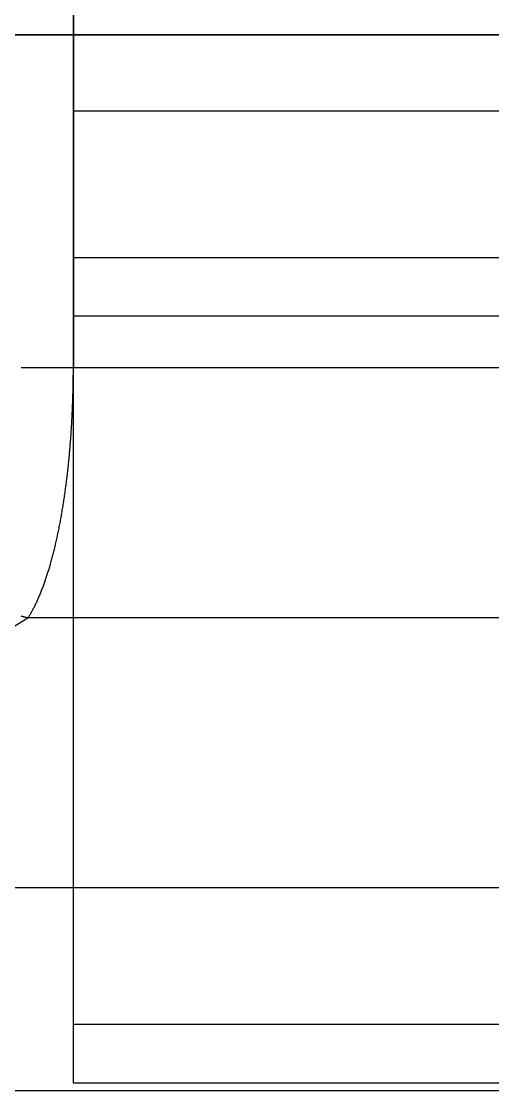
# Model space of a CAD drawing. Extents: x -4.83 to 4.83, y -5.56 to 3.84.
# Drawn here: x -1.798 to -1.45, y -4.62 to -3.83 of the extents above; entities that cross this region are included whole.
import ezdxf

# ---------------------------------------------------------------- set-up
doc = ezdxf.new("R2010")
doc.units = 0
doc.layers.get('0').update_dxf_attribs({"linetype": 'CONTINUOUS'})

# ---------------------------------------------------------------- blocks, each defined once
blk = doc.blocks.new('*U1')
at = {"color": 250}
for p, q in [((-1.76, 0, 0.88), (-1.76, -4.08561, 0.88)), ((-1.76, -4.08561, 0.88), (1.76, -4.08561, 0.88)), ((-2.23964, -4.54036, 1.66488), (-1.79361, -4.27078, 1.00442)), ((1.79361, -4.27078, 1.00442), (-1.79361, -4.27078, 1.00442))]:
    blk.add_line(p, q, dxfattribs=at)
at = {"color": 250, "extrusion": (0, -1e-16, -1)}
for p, q in [((-1.76, 0, 0.88), (-1.76, -4.08561, 0.88)), ((-1.76, -4.08561, 0.88), (1.76, -4.08561, 0.88))]:
    blk.add_line(p, q, dxfattribs=at)
at = {"color": 250, "extrusion": (0, -0.925848, -0.377897)}
for p, q in [((-2.23964, -4.54036, 1.66488), (-1.79361, -4.27078, 1.00442)), ((1.79361, -4.27078, 1.00442), (-1.79361, -4.27078, 1.00442)), ((-2.16, -4.62, 1.86), (2.16, -4.62, 1.86))]:
    blk.add_line(p, q, dxfattribs=at)
at = {"color": 250, "extrusion": (0, -0.707107, 0.707107)}
for p, q in [((-2, -4.47, 2.42), (2, -4.47, 2.42)), ((-2.16, -4.62, 2.27), (2.16, -4.62, 2.27))]:
    blk.add_line(p, q, dxfattribs=at)
at = {"color": 250, "extrusion": (0, -0.009019, 0.999959)}
blk.add_line((-2, -4.47, 2.42), (2, -4.47, 2.42), dxfattribs=at)
at = {"color": 250, "extrusion": (0, -1, 1e-16)}
for p, q in [((-2.16, -4.62, 1.86), (2.16, -4.62, 1.86)), ((-2.16, -4.62, 2.27), (2.16, -4.62, 2.27))]:
    blk.add_line(p, q, dxfattribs=at)
at = {"color": 250}
for points in [[(-1.79858, -4.08561, 0.88637), (-1.79818, -4.08561, 0.88624), (-1.79779, -4.08561, 0.88611), (-1.7974, -4.08561, 0.88598), (-1.797, -4.08561, 0.88585), (-1.79661, -4.08561, 0.88572), (-1.79622, -4.08561, 0.8856), (-1.79582, -4.08561, 0.88547), (-1.79543, -4.08561, 0.88535), (-1.79503, -4.08561, 0.88523), (-1.79464, -4.08561, 0.88511), (-1.79424, -4.08561, 0.88499), (-1.79385, -4.08561, 0.88487), (-1.79345, -4.08561, 0.88476), (-1.79306, -4.08561, 0.88464), (-1.79266, -4.08561, 0.88453), (-1.79226, -4.08561, 0.88442), (-1.79187, -4.08561, 0.88431), (-1.79147, -4.08561, 0.8842), (-1.79107, -4.08561, 0.88409), (-1.79067, -4.08561, 0.88399), (-1.79028, -4.08561, 0.88388), (-1.78988, -4.08561, 0.88378), (-1.78948, -4.08561, 0.88368), (-1.78908, -4.08561, 0.88358), (-1.78868, -4.08561, 0.88348), (-1.78828, -4.08561, 0.88338), (-1.78789, -4.08561, 0.88328), (-1.78749, -4.08561, 0.88319), (-1.78709, -4.08561, 0.8831), (-1.78669, -4.08561, 0.88301), (-1.78629, -4.08561, 0.88292), (-1.78589, -4.08561, 0.88283), (-1.78549, -4.08561, 0.88274), (-1.78509, -4.08561, 0.88265), (-1.78469, -4.08561, 0.88257), (-1.78429, -4.08561, 0.88248), (-1.78389, -4.08561, 0.8824), (-1.78349, -4.08561, 0.88232), (-1.78309, -4.08561, 0.88224), (-1.78269, -4.08561, 0.88216), (-1.78229, -4.08561, 0.88209), (-1.78189, -4.08561, 0.88201), (-1.78149, -4.08561, 0.88194), (-1.78109, -4.08561, 0.88187), (-1.78069, -4.08561, 0.8818), (-1.78029, -4.08561, 0.88173), (-1.77989, -4.08561, 0.88166), (-1.77949, -4.08561, 0.88159), (-1.77909, -4.08561, 0.88153), (-1.77869, -4.08561, 0.88146), (-1.77829, -4.08561, 0.8814), (-1.77789, -4.08561, 0.88134), (-1.77749, -4.08561, 0.88128), (-1.77709, -4.08561, 0.88122), (-1.77669, -4.08561, 0.88117), (-1.77629, -4.08561, 0.88111), (-1.77589, -4.08561, 0.88106), (-1.77548, -4.08561, 0.881), (-1.77508, -4.08561, 0.88095), (-1.77468, -4.08561, 0.8809), (-1.77428, -4.08561, 0.88085), (-1.77389, -4.08561, 0.88081), (-1.77349, -4.08561, 0.88076), (-1.77309, -4.08561, 0.88072), (-1.77269, -4.08561, 0.88067), (-1.77229, -4.08561, 0.88063), (-1.77189, -4.08561, 0.88059), (-1.77149, -4.08561, 0.88055), (-1.77109, -4.08561, 0.88051), (-1.77069, -4.08561, 0.88048), (-1.77029, -4.08561, 0.88044), (-1.76989, -4.08561, 0.88041), (-1.7695, -4.08561, 0.88038), (-1.7691, -4.08561, 0.88035), (-1.7687, -4.08561, 0.88032), (-1.7683, -4.08561, 0.88029), (-1.7679, -4.08561, 0.88026), (-1.76751, -4.08561, 0.88023), (-1.76711, -4.08561, 0.88021), (-1.76671, -4.08561, 0.88019), (-1.76632, -4.08561, 0.88017), (-1.76592, -4.08561, 0.88015), (-1.76552, -4.08561, 0.88013), (-1.76513, -4.08561, 0.88011), (-1.76473, -4.08561, 0.88009), (-1.76433, -4.08561, 0.88008), (-1.76394, -4.08561, 0.88006), (-1.76354, -4.08561, 0.88005), (-1.76315, -4.08561, 0.88004), (-1.76275, -4.08561, 0.88003), (-1.76236, -4.08561, 0.88002), (-1.76197, -4.08561, 0.88002), (-1.76157, -4.08561, 0.88001), (-1.76118, -4.08561, 0.88001), (-1.76079, -4.08561, 0.88), (-1.76039, -4.08561, 0.88), (-1.76, -4.08561, 0.88)], [(-1.79858, -4.08561, 0.88637), (-1.79818, -4.08561, 0.88624), (-1.79779, -4.08561, 0.88611), (-1.7974, -4.08561, 0.88598), (-1.797, -4.08561, 0.88585), (-1.79661, -4.08561, 0.88572), (-1.79622, -4.08561, 0.8856), (-1.79582, -4.08561, 0.88547), (-1.79543, -4.08561, 0.88535), (-1.79503, -4.08561, 0.88523), (-1.79464, -4.08561, 0.88511), (-1.79424, -4.08561, 0.88499), (-1.79385, -4.08561, 0.88487), (-1.79345, -4.08561, 0.88476), (-1.79306, -4.08561, 0.88464), (-1.79266, -4.08561, 0.88453), (-1.79226, -4.08561, 0.88442), (-1.79187, -4.08561, 0.88431), (-1.79147, -4.08561, 0.8842), (-1.79107, -4.08561, 0.88409), (-1.79067, -4.08561, 0.88399), (-1.79028, -4.08561, 0.88388), (-1.78988, -4.08561, 0.88378), (-1.78948, -4.08561, 0.88368), (-1.78908, -4.08561, 0.88358), (-1.78868, -4.08561, 0.88348), (-1.78828, -4.08561, 0.88338), (-1.78789, -4.08561, 0.88328), (-1.78749, -4.08561, 0.88319), (-1.78709, -4.08561, 0.8831), (-1.78669, -4.08561, 0.88301), (-1.78629, -4.08561, 0.88292), (-1.78589, -4.08561, 0.88283), (-1.78549, -4.08561, 0.88274), (-1.78509, -4.08561, 0.88265), (-1.78469, -4.08561, 0.88257), (-1.78429, -4.08561, 0.88248), (-1.78389, -4.08561, 0.8824), (-1.78349, -4.08561, 0.88232), (-1.78309, -4.08561, 0.88224), (-1.78269, -4.08561, 0.88216), (-1.78229, -4.08561, 0.88209), (-1.78189, -4.08561, 0.88201), (-1.78149, -4.08561, 0.88194), (-1.78109, -4.08561, 0.88187), (-1.78069, -4.08561, 0.8818), (-1.78029, -4.08561, 0.88173), (-1.77989, -4.08561, 0.88166), (-1.77949, -4.08561, 0.88159), (-1.77909, -4.08561, 0.88153), (-1.77869, -4.08561, 0.88146), (-1.77829, -4.08561, 0.8814), (-1.77789, -4.08561, 0.88134), (-1.77749, -4.08561, 0.88128), (-1.77709, -4.08561, 0.88122), (-1.77669, -4.08561, 0.88117), (-1.77629, -4.08561, 0.88111), (-1.77589, -4.08561, 0.88106), (-1.77548, -4.08561, 0.881), (-1.77508, -4.08561, 0.88095), (-1.77468, -4.08561, 0.8809), (-1.77428, -4.08561, 0.88085), (-1.77389, -4.08561, 0.88081), (-1.77349, -4.08561, 0.88076), (-1.77309, -4.08561, 0.88072), (-1.77269, -4.08561, 0.88067), (-1.77229, -4.08561, 0.88063), (-1.77189, -4.08561, 0.88059), (-1.77149, -4.08561, 0.88055), (-1.77109, -4.08561, 0.88051), (-1.77069, -4.08561, 0.88048), (-1.77029, -4.08561, 0.88044), (-1.76989, -4.08561, 0.88041), (-1.7695, -4.08561, 0.88038), (-1.7691, -4.08561, 0.88035), (-1.7687, -4.08561, 0.88032), (-1.7683, -4.08561, 0.88029), (-1.7679, -4.08561, 0.88026), (-1.76751, -4.08561, 0.88023), (-1.76711, -4.08561, 0.88021), (-1.76671, -4.08561, 0.88019), (-1.76632, -4.08561, 0.88017), (-1.76592, -4.08561, 0.88015), (-1.76552, -4.08561, 0.88013), (-1.76513, -4.08561, 0.88011), (-1.76473, -4.08561, 0.88009), (-1.76433, -4.08561, 0.88008), (-1.76394, -4.08561, 0.88006), (-1.76354, -4.08561, 0.88005), (-1.76315, -4.08561, 0.88004), (-1.76275, -4.08561, 0.88003), (-1.76236, -4.08561, 0.88002), (-1.76197, -4.08561, 0.88002), (-1.76157, -4.08561, 0.88001), (-1.76118, -4.08561, 0.88001), (-1.76079, -4.08561, 0.88), (-1.76039, -4.08561, 0.88), (-1.76, -4.08561, 0.88)], [(-1.79361, -4.27078, 1.00442), (-1.79331, -4.27032, 1.0033), (-1.793, -4.26985, 1.00217), (-1.7927, -4.26937, 1.00105), (-1.7924, -4.26889, 0.99994), (-1.7921, -4.2684, 0.99882), (-1.7918, -4.2679, 0.99771), (-1.7915, -4.26739, 0.9966), (-1.7912, -4.26688, 0.9955), (-1.7909, -4.26636, 0.99439), (-1.79061, -4.26583, 0.99329), (-1.79031, -4.2653, 0.9922), (-1.79002, -4.26476, 0.9911), (-1.78972, -4.26421, 0.99001), (-1.78943, -4.26366, 0.98893), (-1.78914, -4.2631, 0.98784), (-1.78884, -4.26253, 0.98676), (-1.78855, -4.26196, 0.98569), (-1.78826, -4.26138, 0.98461), (-1.78797, -4.26079, 0.98354), (-1.78769, -4.26019, 0.98247), (-1.7874, -4.25959, 0.98141), (-1.78711, -4.25899, 0.98035), (-1.78683, -4.25837, 0.97929), (-1.78654, -4.25775, 0.97824), (-1.78626, -4.25713, 0.97719), (-1.78598, -4.25649, 0.97614), (-1.7857, -4.25585, 0.9751), (-1.78542, -4.25521, 0.97406), (-1.78514, -4.25455, 0.97303), (-1.78486, -4.25389, 0.972), (-1.78458, -4.25323, 0.97097), (-1.7843, -4.25256, 0.96995), (-1.78403, -4.25188, 0.96893), (-1.78375, -4.25119, 0.96791), (-1.78348, -4.2505, 0.9669), (-1.78321, -4.24981, 0.96589), (-1.78294, -4.2491, 0.96489), (-1.78267, -4.24839, 0.96389), (-1.7824, -4.24768, 0.96289), (-1.78213, -4.24696, 0.9619), (-1.78186, -4.24623, 0.96092), (-1.7816, -4.2455, 0.95993), (-1.78133, -4.24476, 0.95896), (-1.78107, -4.24401, 0.95798), (-1.78081, -4.24326, 0.95701), (-1.78055, -4.2425, 0.95605), (-1.78029, -4.24173, 0.95509), (-1.78003, -4.24096, 0.95413), (-1.77977, -4.24019, 0.95318), (-1.77952, -4.23941, 0.95223), (-1.77926, -4.23862, 0.95129), (-1.77901, -4.23783, 0.95035), (-1.77876, -4.23703, 0.94942), (-1.77851, -4.23622, 0.94849), (-1.77826, -4.23541, 0.94756), (-1.77801, -4.23459, 0.94664), (-1.77776, -4.23377, 0.94573), (-1.77752, -4.23294, 0.94482), (-1.77727, -4.23211, 0.94391), (-1.77703, -4.23127, 0.94302), (-1.77679, -4.23042, 0.94212), (-1.77655, -4.22957, 0.94123), (-1.77631, -4.22872, 0.94035), (-1.77607, -4.22786, 0.93947), (-1.77583, -4.22699, 0.93859), (-1.7756, -4.22612, 0.93772), (-1.77536, -4.22524, 0.93686), (-1.77513, -4.22435, 0.936), (-1.7749, -4.22346, 0.93515), (-1.77467, -4.22257, 0.9343), (-1.77444, -4.22167, 0.93345), (-1.77422, -4.22076, 0.93262), (-1.77399, -4.21985, 0.93178), (-1.77377, -4.21894, 0.93096), (-1.77355, -4.21802, 0.93014), (-1.77333, -4.21709, 0.92932), (-1.77311, -4.21616, 0.92851), (-1.77289, -4.21522, 0.9277), (-1.77268, -4.21428, 0.9269), (-1.77246, -4.21333, 0.92611), (-1.77225, -4.21238, 0.92532), (-1.77204, -4.21142, 0.92454), (-1.77183, -4.21046, 0.92377), (-1.77162, -4.20949, 0.923), (-1.77141, -4.20852, 0.92223), (-1.77121, -4.20754, 0.92147), (-1.771, -4.20656, 0.92072), (-1.7708, -4.20557, 0.91997), (-1.7706, -4.20458, 0.91923), (-1.7704, -4.20358, 0.9185), (-1.77021, -4.20258, 0.91777), (-1.77001, -4.20157, 0.91705), (-1.76982, -4.20056, 0.91633), (-1.76963, -4.19955, 0.91562), (-1.76944, -4.19852, 0.91492), (-1.76925, -4.1975, 0.91422), (-1.76906, -4.19647, 0.91353), (-1.76888, -4.19543, 0.91285), (-1.76869, -4.19439, 0.91217), (-1.76851, -4.19335, 0.9115), (-1.76833, -4.1923, 0.91083), (-1.76816, -4.19125, 0.91018), (-1.76798, -4.19019, 0.90953), (-1.76781, -4.18913, 0.90888), (-1.76763, -4.18806, 0.90824), (-1.76746, -4.18699, 0.90761), (-1.76729, -4.18591, 0.90699), (-1.76713, -4.18483, 0.90637), (-1.76696, -4.18375, 0.90575), (-1.7668, -4.18266, 0.90515), (-1.76664, -4.18157, 0.90455), (-1.76648, -4.18048, 0.90396), (-1.76632, -4.17938, 0.90338), (-1.76616, -4.17828, 0.9028), (-1.76601, -4.17717, 0.90223), (-1.76586, -4.17606, 0.90166), (-1.7657, -4.17495, 0.9011), (-1.76556, -4.17383, 0.90055), (-1.76541, -4.17271, 0.90001), (-1.76526, -4.17158, 0.89947), (-1.76512, -4.17046, 0.89894), (-1.76498, -4.16932, 0.89842), (-1.76484, -4.16819, 0.8979), (-1.7647, -4.16705, 0.89739), (-1.76457, -4.16591, 0.89689), (-1.76443, -4.16476, 0.89639), (-1.7643, -4.16361, 0.8959), (-1.76417, -4.16246, 0.89542), (-1.76404, -4.16131, 0.89495), (-1.76392, -4.16015, 0.89448), (-1.76379, -4.15899, 0.89402), (-1.76367, -4.15783, 0.89357), (-1.76355, -4.15666, 0.89312), (-1.76343, -4.15549, 0.89268), (-1.76331, -4.15432, 0.89225), (-1.7632, -4.15314, 0.89183), (-1.76309, -4.15197, 0.89141), (-1.76298, -4.15078, 0.891), (-1.76287, -4.1496, 0.8906), (-1.76276, -4.14842, 0.8902), (-1.76265, -4.14723, 0.88981), (-1.76255, -4.14604, 0.88943), (-1.76245, -4.14484, 0.88906), (-1.76235, -4.14365, 0.88869), (-1.76225, -4.14245, 0.88833), (-1.76216, -4.14125, 0.88798), (-1.76207, -4.14005, 0.88763), (-1.76197, -4.13884, 0.88729), (-1.76188, -4.13763, 0.88696), (-1.7618, -4.13643, 0.88664), (-1.76171, -4.13521, 0.88633), (-1.76163, -4.134, 0.88602), (-1.76155, -4.13279, 0.88572), (-1.76147, -4.13157, 0.88543), (-1.76139, -4.13035, 0.88514), (-1.76132, -4.12913, 0.88486), (-1.76124, -4.12791, 0.88459), (-1.76117, -4.12668, 0.88433), (-1.7611, -4.12546, 0.88407), (-1.76104, -4.12423, 0.88382), (-1.76097, -4.123, 0.88358), (-1.76091, -4.12177, 0.88335), (-1.76085, -4.12054, 0.88313), (-1.76079, -4.1193, 0.88291), (-1.76073, -4.11807, 0.8827), (-1.76068, -4.11683, 0.8825), (-1.76063, -4.11559, 0.8823), (-1.76057, -4.11435, 0.88212), (-1.76053, -4.11311, 0.88194), (-1.76048, -4.11187, 0.88177), (-1.76044, -4.11063, 0.8816), (-1.76039, -4.10938, 0.88145), (-1.76035, -4.10814, 0.8813), (-1.76032, -4.10689, 0.88116), (-1.76028, -4.10565, 0.88103), (-1.76025, -4.1044, 0.88091), (-1.76022, -4.10315, 0.88079), (-1.76019, -4.1019, 0.88068), (-1.76016, -4.10065, 0.88058), (-1.76013, -4.0994, 0.88049), (-1.76011, -4.09815, 0.8804), (-1.76009, -4.0969, 0.88033), (-1.76007, -4.09565, 0.88026), (-1.76005, -4.09439, 0.8802), (-1.76004, -4.09314, 0.88015), (-1.76003, -4.09189, 0.8801), (-1.76002, -4.09063, 0.88006), (-1.76001, -4.08938, 0.88004), (-1.76, -4.08812, 0.88002), (-1.76, -4.08687, 0.88), (-1.76, -4.08561, 0.88)], [(-1.79361, -4.27078, 1.00442), (-1.79331, -4.27032, 1.0033), (-1.793, -4.26985, 1.00217), (-1.7927, -4.26937, 1.00105), (-1.7924, -4.26889, 0.99994), (-1.7921, -4.2684, 0.99882), (-1.7918, -4.2679, 0.99771), (-1.7915, -4.26739, 0.9966), (-1.7912, -4.26688, 0.9955), (-1.7909, -4.26636, 0.99439), (-1.79061, -4.26583, 0.99329), (-1.79031, -4.2653, 0.9922), (-1.79002, -4.26476, 0.9911), (-1.78972, -4.26421, 0.99001), (-1.78943, -4.26366, 0.98893), (-1.78914, -4.2631, 0.98784), (-1.78884, -4.26253, 0.98676), (-1.78855, -4.26196, 0.98569), (-1.78826, -4.26138, 0.98461), (-1.78797, -4.26079, 0.98354), (-1.78769, -4.26019, 0.98247), (-1.7874, -4.25959, 0.98141), (-1.78711, -4.25899, 0.98035), (-1.78683, -4.25837, 0.97929), (-1.78654, -4.25775, 0.97824), (-1.78626, -4.25713, 0.97719), (-1.78598, -4.25649, 0.97614), (-1.7857, -4.25585, 0.9751), (-1.78542, -4.25521, 0.97406), (-1.78514, -4.25455, 0.97303), (-1.78486, -4.25389, 0.972), (-1.78458, -4.25323, 0.97097), (-1.7843, -4.25256, 0.96995), (-1.78403, -4.25188, 0.96893), (-1.78375, -4.25119, 0.96791), (-1.78348, -4.2505, 0.9669), (-1.78321, -4.24981, 0.96589), (-1.78294, -4.2491, 0.96489), (-1.78267, -4.24839, 0.96389), (-1.7824, -4.24768, 0.96289), (-1.78213, -4.24696, 0.9619), (-1.78186, -4.24623, 0.96092), (-1.7816, -4.2455, 0.95993), (-1.78133, -4.24476, 0.95896), (-1.78107, -4.24401, 0.95798), (-1.78081, -4.24326, 0.95701), (-1.78055, -4.2425, 0.95605), (-1.78029, -4.24173, 0.95509), (-1.78003, -4.24096, 0.95413), (-1.77977, -4.24019, 0.95318), (-1.77952, -4.23941, 0.95223), (-1.77926, -4.23862, 0.95129), (-1.77901, -4.23783, 0.95035), (-1.77876, -4.23703, 0.94942), (-1.77851, -4.23622, 0.94849), (-1.77826, -4.23541, 0.94756), (-1.77801, -4.23459, 0.94664), (-1.77776, -4.23377, 0.94573), (-1.77752, -4.23294, 0.94482), (-1.77727, -4.23211, 0.94391), (-1.77703, -4.23127, 0.94302), (-1.77679, -4.23042, 0.94212), (-1.77655, -4.22957, 0.94123), (-1.77631, -4.22872, 0.94035), (-1.77607, -4.22786, 0.93947), (-1.77583, -4.22699, 0.93859), (-1.7756, -4.22612, 0.93772), (-1.77536, -4.22524, 0.93686), (-1.77513, -4.22435, 0.936), (-1.7749, -4.22346, 0.93515), (-1.77467, -4.22257, 0.9343), (-1.77444, -4.22167, 0.93345), (-1.77422, -4.22076, 0.93262), (-1.77399, -4.21985, 0.93178), (-1.77377, -4.21894, 0.93096), (-1.77355, -4.21802, 0.93014), (-1.77333, -4.21709, 0.92932), (-1.77311, -4.21616, 0.92851), (-1.77289, -4.21522, 0.9277), (-1.77268, -4.21428, 0.9269), (-1.77246, -4.21333, 0.92611), (-1.77225, -4.21238, 0.92532), (-1.77204, -4.21142, 0.92454), (-1.77183, -4.21046, 0.92377), (-1.77162, -4.20949, 0.923), (-1.77141, -4.20852, 0.92223), (-1.77121, -4.20754, 0.92147), (-1.771, -4.20656, 0.92072), (-1.7708, -4.20557, 0.91997), (-1.7706, -4.20458, 0.91923), (-1.7704, -4.20358, 0.9185), (-1.77021, -4.20258, 0.91777), (-1.77001, -4.20157, 0.91705), (-1.76982, -4.20056, 0.91633), (-1.76963, -4.19955, 0.91562), (-1.76944, -4.19852, 0.91492), (-1.76925, -4.1975, 0.91422), (-1.76906, -4.19647, 0.91353), (-1.76888, -4.19543, 0.91285), (-1.76869, -4.19439, 0.91217), (-1.76851, -4.19335, 0.9115), (-1.76833, -4.1923, 0.91083), (-1.76816, -4.19125, 0.91018), (-1.76798, -4.19019, 0.90953), (-1.76781, -4.18913, 0.90888), (-1.76763, -4.18806, 0.90824), (-1.76746, -4.18699, 0.90761), (-1.76729, -4.18591, 0.90699), (-1.76713, -4.18483, 0.90637), (-1.76696, -4.18375, 0.90575), (-1.7668, -4.18266, 0.90515), (-1.76664, -4.18157, 0.90455), (-1.76648, -4.18048, 0.90396), (-1.76632, -4.17938, 0.90338), (-1.76616, -4.17828, 0.9028), (-1.76601, -4.17717, 0.90223), (-1.76586, -4.17606, 0.90166), (-1.7657, -4.17495, 0.9011), (-1.76556, -4.17383, 0.90055), (-1.76541, -4.17271, 0.90001), (-1.76526, -4.17158, 0.89947), (-1.76512, -4.17046, 0.89894), (-1.76498, -4.16932, 0.89842), (-1.76484, -4.16819, 0.8979), (-1.7647, -4.16705, 0.89739), (-1.76457, -4.16591, 0.89689), (-1.76443, -4.16476, 0.89639), (-1.7643, -4.16361, 0.8959), (-1.76417, -4.16246, 0.89542), (-1.76404, -4.16131, 0.89495), (-1.76392, -4.16015, 0.89448), (-1.76379, -4.15899, 0.89402), (-1.76367, -4.15783, 0.89357), (-1.76355, -4.15666, 0.89312), (-1.76343, -4.15549, 0.89268), (-1.76331, -4.15432, 0.89225), (-1.7632, -4.15314, 0.89183), (-1.76309, -4.15197, 0.89141), (-1.76298, -4.15078, 0.891), (-1.76287, -4.1496, 0.8906), (-1.76276, -4.14842, 0.8902), (-1.76265, -4.14723, 0.88981), (-1.76255, -4.14604, 0.88943), (-1.76245, -4.14484, 0.88906), (-1.76235, -4.14365, 0.88869), (-1.76225, -4.14245, 0.88833), (-1.76216, -4.14125, 0.88798), (-1.76207, -4.14005, 0.88763), (-1.76197, -4.13884, 0.88729), (-1.76188, -4.13763, 0.88696), (-1.7618, -4.13643, 0.88664), (-1.76171, -4.13521, 0.88633), (-1.76163, -4.134, 0.88602), (-1.76155, -4.13279, 0.88572), (-1.76147, -4.13157, 0.88543), (-1.76139, -4.13035, 0.88514), (-1.76132, -4.12913, 0.88486), (-1.76124, -4.12791, 0.88459), (-1.76117, -4.12668, 0.88433), (-1.7611, -4.12546, 0.88407), (-1.76104, -4.12423, 0.88382), (-1.76097, -4.123, 0.88358), (-1.76091, -4.12177, 0.88335), (-1.76085, -4.12054, 0.88313), (-1.76079, -4.1193, 0.88291), (-1.76073, -4.11807, 0.8827), (-1.76068, -4.11683, 0.8825), (-1.76063, -4.11559, 0.8823), (-1.76057, -4.11435, 0.88212), (-1.76053, -4.11311, 0.88194), (-1.76048, -4.11187, 0.88177), (-1.76044, -4.11063, 0.8816), (-1.76039, -4.10938, 0.88145), (-1.76035, -4.10814, 0.8813), (-1.76032, -4.10689, 0.88116), (-1.76028, -4.10565, 0.88103), (-1.76025, -4.1044, 0.88091), (-1.76022, -4.10315, 0.88079), (-1.76019, -4.1019, 0.88068), (-1.76016, -4.10065, 0.88058), (-1.76013, -4.0994, 0.88049), (-1.76011, -4.09815, 0.8804), (-1.76009, -4.0969, 0.88033), (-1.76007, -4.09565, 0.88026), (-1.76005, -4.09439, 0.8802), (-1.76004, -4.09314, 0.88015), (-1.76003, -4.09189, 0.8801), (-1.76002, -4.09063, 0.88006), (-1.76001, -4.08938, 0.88004), (-1.76, -4.08812, 0.88002), (-1.76, -4.08687, 0.88), (-1.76, -4.08561, 0.88)], [(-1.79361, -4.27078, 1.00442), (-1.79406, -4.27068, 1.00416), (-1.7945, -4.27057, 1.00391), (-1.79495, -4.27046, 1.00365), (-1.7954, -4.27034, 1.00339), (-1.79584, -4.27023, 1.00314), (-1.79629, -4.27011, 1.00288), (-1.79674, -4.26999, 1.00263), (-1.79719, -4.26987, 1.00237), (-1.79764, -4.26974, 1.00212), (-1.79809, -4.26962, 1.00187), (-1.79855, -4.26949, 1.00162)], [(-1.79361, -4.27078, 1.00442), (-1.79406, -4.27068, 1.00416), (-1.7945, -4.27057, 1.00391), (-1.79495, -4.27046, 1.00365), (-1.7954, -4.27034, 1.00339), (-1.79584, -4.27023, 1.00314), (-1.79629, -4.27011, 1.00288), (-1.79674, -4.26999, 1.00263), (-1.79719, -4.26987, 1.00237), (-1.79764, -4.26974, 1.00212), (-1.79809, -4.26962, 1.00187), (-1.79855, -4.26949, 1.00162)]]:
    blk.add_polyline3d(points, dxfattribs=at)
blk = doc.blocks.new('*U2')
at = {"extrusion": (-1, 8.13195e-09, 5.53053e-11)}
for q in [(-1.76, -3.66986, 2.01763), (-1.76, -3.79993, 2.33024)]:
    blk.add_line((-1.76, -3.89644, 2.12329), q, dxfattribs=at)
at = {"extrusion": (-1, 1.6153e-08, -4.0003e-09)}
for p, q in [((-1.76, -3.89644, 2.12329), (-1.76, -3.66986, 2.01763)), ((-1.76, -4.04784, 1.82087), (-1.76, -4.00443, 2.06707))]:
    blk.add_line(p, q, dxfattribs=at)
at = {"extrusion": (-7.34668e-09, -0.906308, 0.422618)}
for p, q in [((-1.76, -3.89644, 2.12329), (-1.76, -3.79993, 2.33024)), ((-1.44, -3.89644, 2.12329), (-1.76, -3.89644, 2.12329))]:
    blk.add_line(p, q, dxfattribs=at)
for p, q in [((-1.44, -3.89644, 2.12329), (-1.76, -3.89644, 2.12329)), ((-1.76, -4.00443, 2.06707), (-1.44, -4.00443, 2.06707)), ((-1.44, -4.04784, 1.82087), (-1.76, -4.04784, 1.82087))]:
    blk.add_line(p, q)
at = {"extrusion": (-4.49369e-09, 0.173648, 0.984808)}
for p, q in [((-1.76, -4.57116, 2.167), (-1.76, -4.00443, 2.06707)), ((-1.76, -4.00443, 2.06707), (-1.44, -4.00443, 2.06707)), ((-1.44, -4.57116, 2.167), (-1.76, -4.57116, 2.167))]:
    blk.add_line(p, q, dxfattribs=at)
at = {"extrusion": (-1, 9.34275e-09, -6.21039e-09)}
for p, q in [((-1.76, -4.57116, 2.167), (-1.76, -4.00443, 2.06707)), ((-1.76, -4.04784, 1.82087), (-1.76, -4.00443, 2.06707)), ((-1.76, -4.61458, 1.9208), (-1.76, -4.04784, 1.82087)), ((-1.76, -4.61458, 1.9208), (-1.76, -4.57116, 2.167))]:
    blk.add_line(p, q, dxfattribs=at)
at = {"extrusion": (4.49369e-09, -0.173648, -0.984808)}
for p, q in [((-1.76, -4.61458, 1.9208), (-1.76, -4.04784, 1.82087)), ((-1.44, -4.04784, 1.82087), (-1.76, -4.04784, 1.82087)), ((-1.44, -4.61458, 1.9208), (-1.76, -4.61458, 1.9208))]:
    blk.add_line(p, q, dxfattribs=at)
at = {"extrusion": (-1.02792e-08, -0.984808, 0.173648)}
for p, q in [((-1.44, -4.57116, 2.167), (-1.76, -4.57116, 2.167)), ((-1.76, -4.61458, 1.9208), (-1.76, -4.57116, 2.167)), ((-1.44, -4.61458, 1.9208), (-1.76, -4.61458, 1.9208))]:
    blk.add_line(p, q, dxfattribs=at)
at = {"extrusion": (-1, 1.40295e-08, -8.55401e-09)}
for radius in [0.35, 0.35, 0.1]:
    blk.add_arc((3.98707, 2.16555, 1.76), radius, 205, 280, dxfattribs=at)
at = {"extrusion": (1, -1.40295e-08, 8.55401e-09)}
blk.add_arc((-3.98707, 2.16555, -1.76), 0.1, 260, 335, dxfattribs=at)
blk = doc.blocks.new('*U3')
at = {"color": 255, "extrusion": (0, -1e-16, -1)}
blk.add_line((-2.73, -3.84), (-1.43, -3.84), dxfattribs=at)
at = {"color": 255, "extrusion": (0, 1, -1e-16)}
for p, q in [((-2.73, -3.84), (-1.43, -3.84)), ((-1.43, -3.84, 0.4), (-2.63, -3.84, 0.4))]:
    blk.add_line(p, q, dxfattribs=at)
at = {"color": 255}
blk.add_line((-1.43, -3.84, 0.4), (-2.63, -3.84, 0.4), dxfattribs=at)

msp = doc.modelspace()

# ---------------------------------------------------------------- block references
for name in ['*U2', '*U3', '*U1']:
    msp.add_blockref(name, (0, 0))

doc.saveas('drawing.dxf')
